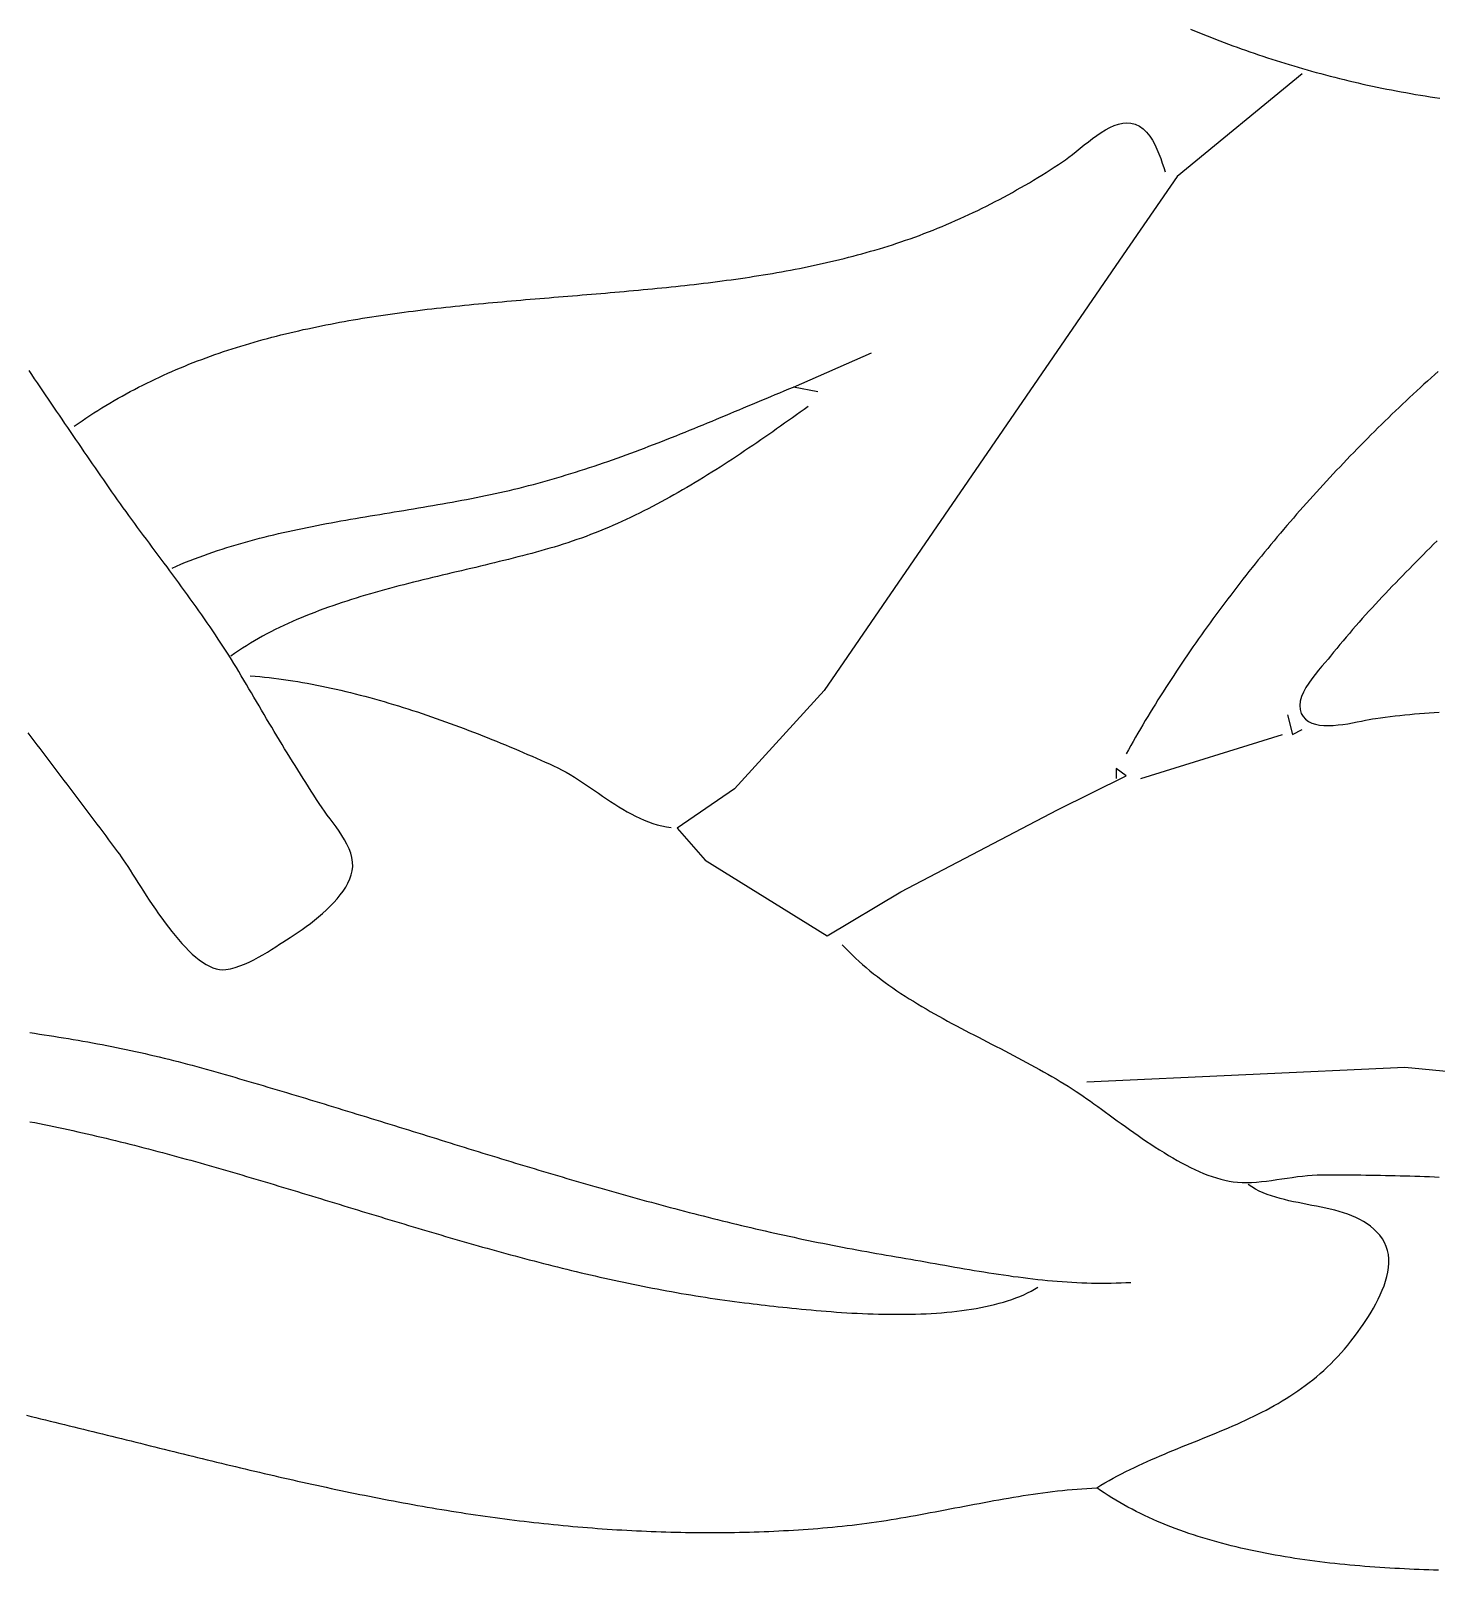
# Model space of a CAD drawing. Header units: millimetres. Extents: x 60 to 2307, y 40 to 1509.
# Drawn here: x 1471.1 to 1758.4, y 45.2 to 359.8 of the extents above; entities that cross this region are included whole.
import ezdxf

# ---------------------------------------------------------------- set-up
doc = ezdxf.new("R2010")
doc.units = ezdxf.units.MM
doc.layers.add('0_0_0', color=3, linetype='Continuous')

msp = doc.modelspace()

# ---------------------------------------------------------------- linework, layer by layer
at = {"layer": '0_0_0'}
for points in [[(1708.147, 360.1493), (1709.0044, 359.7956), (1709.8638, 359.4453), (1710.7253, 359.0985), (1711.5888, 358.7551), (1712.4543, 358.4152), (1713.3219, 358.0787), (1714.1915, 357.7458), (1715.0631, 357.4163), (1715.9368, 357.0902), (1716.8124, 356.7677), (1717.69, 356.4488), (1718.5697, 356.1333), (1719.4513, 355.8214), (1720.3349, 355.513), (1721.2205, 355.2082), (1722.1081, 354.9069), (1722.9976, 354.6093), (1723.8891, 354.3152), (1724.7826, 354.0247), (1725.678, 353.7378), (1726.5754, 353.4546), (1727.4746, 353.1749), (1728.3759, 352.899), (1729.279, 352.6266), (1730.1841, 352.358), (1731.0911, 352.093), (1732, 351.8317), (1732.9377, 351.5668), (1733.8782, 351.3062), (1734.8215, 351.0498), (1735.7674, 350.7978), (1736.7159, 350.55), (1737.667, 350.3065), (1738.6206, 350.0672), (1739.5766, 349.8322), (1740.535, 349.6015), (1741.4957, 349.375), (1742.4587, 349.1528), (1743.424, 348.9348), (1744.3914, 348.7211), (1745.3609, 348.5116), (1746.3325, 348.3064), (1747.3061, 348.1054), (1748.2816, 347.9086), (1749.2591, 347.7161), (1750.2383, 347.5278), (1751.2194, 347.3437), (1752.2022, 347.1639), (1753.1867, 346.9883), (1754.1728, 346.8169), (1755.1604, 346.6497), (1756.1496, 346.4868), (1757.1402, 346.3281), (1758.1323, 346.1735), (1759.1257, 346.0232)], [(1731, 351), (1705.4723, 330), (1694.3936, 314), (1633.3195, 225), (1615, 204.8935), (1603.2314, 196.8657), (1609, 190.3194), (1633.9398, 174.8287), (1649, 183.8009), (1681, 200.588), (1695.0509, 207.5), (1693, 209), (1693, 208), (1693, 207)], [(1480, 279), (1480.8009, 279.5599), (1481.6049, 280.1111), (1482.4119, 280.6536), (1483.2217, 281.1876), (1484.0345, 281.7131), (1484.8502, 282.2301), (1485.6687, 282.7389), (1486.49, 283.2393), (1487.3141, 283.7317), (1488.141, 284.2159), (1488.9706, 284.6921), (1489.8029, 285.1604), (1490.6379, 285.6208), (1491.4756, 286.0734), (1492.3159, 286.5184), (1493.1587, 286.9558), (1494.0042, 287.3856), (1494.8522, 287.8079), (1495.7026, 288.2229), (1496.5556, 288.6306), (1497.411, 289.0311), (1498.2689, 289.4245), (1499.1292, 289.8108), (1499.9918, 290.1901), (1500.8567, 290.5625), (1501.724, 290.9282), (1502.5936, 291.2871), (1503.4654, 291.6393), (1504.3395, 291.985), (1505.2157, 292.3241), (1506.0942, 292.6569), (1506.9748, 292.9833), (1507.8574, 293.3035), (1508.7422, 293.6175), (1509.6291, 293.9254), (1510.518, 294.2273), (1511.4088, 294.5232), (1512.3017, 294.8133), (1513.1965, 295.0977), (1514.0933, 295.3763), (1514.9919, 295.6493), (1515.8924, 295.9168), (1516.7947, 296.1789), (1517.6988, 296.4355), (1518.6048, 296.6869), (1519.5124, 296.933), (1520.4218, 297.1741), (1521.3329, 297.41), (1522.2457, 297.641), (1523.1601, 297.8671), (1524.0761, 298.0884), (1524.9937, 298.3049), (1525.9128, 298.5168), (1526.8335, 298.7241), (1527.7557, 298.927), (1528.6793, 299.1254), (1529.6044, 299.3194), (1530.5309, 299.5092), (1531.4588, 299.6949), (1532.3881, 299.8764), (1533.3186, 300.054), (1534.2505, 300.2276), (1535.1837, 300.3973), (1536.1181, 300.5633), (1537.0537, 300.7255), (1537.9905, 300.8842), (1538.9285, 301.0393), (1539.8676, 301.191), (1540.8078, 301.3392), (1541.7491, 301.4842), (1542.6915, 301.626), (1543.6348, 301.7646), (1544.5792, 301.9002), (1545.5245, 302.0328), (1546.4708, 302.1625), (1547.418, 302.2894), (1548.366, 302.4136), (1549.3149, 302.5351), (1550.2647, 302.654), (1551.2152, 302.7704), (1552.1665, 302.8844), (1553.1185, 302.9961), (1554.0713, 303.1055), (1555.0247, 303.2128), (1555.9788, 303.3179), (1556.9335, 303.421), (1557.8889, 303.5222), (1558.8447, 303.6216), (1559.8012, 303.7191), (1560.7581, 303.815), (1561.7156, 303.9092), (1562.6735, 304.0019), (1563.6318, 304.0932), (1564.5905, 304.183), (1565.5497, 304.2716), (1566.5091, 304.3589), (1567.4689, 304.4452), (1568.429, 304.5303), (1569.3893, 304.6145), (1570.3499, 304.6978), (1571.3106, 304.7802), (1572.2716, 304.862), (1573.2327, 304.943), (1574.1939, 305.0235), (1575.1552, 305.1035), (1576.1166, 305.1831), (1577.078, 305.2623), (1578.0395, 305.3413), (1579.0009, 305.4201), (1579.9623, 305.4988), (1580.9235, 305.5774), (1581.8847, 305.6562), (1582.8458, 305.735), (1583.8067, 305.8141), (1584.7674, 305.8935), (1585.7279, 305.9733), (1586.6882, 306.0536), (1587.6482, 306.1344), (1588.6079, 306.2158), (1589.5672, 306.2979), (1590.5262, 306.3807), (1591.4849, 306.4645), (1592.4431, 306.5492), (1593.4008, 306.6349), (1594.3581, 306.7217), (1595.315, 306.8097), (1596.2712, 306.8989), (1597.227, 306.9895), (1598.1821, 307.0815), (1599.1367, 307.175), (1600.0906, 307.2701), (1601.0438, 307.3669), (1601.9964, 307.4653), (1602.9482, 307.5656), (1603.8993, 307.6678), (1604.8496, 307.772), (1605.7991, 307.8783), (1606.7478, 307.9867), (1607.6956, 308.0973), (1608.6425, 308.2102), (1609.5885, 308.3254), (1610.5335, 308.4432), (1611.4776, 308.5635), (1612.4207, 308.6864), (1613.3628, 308.812), (1614.3037, 308.9403), (1615.2437, 309.0716), (1616.1824, 309.2057), (1617.1201, 309.3429), (1618.0566, 309.4832), (1618.9919, 309.6267), (1619.9259, 309.7734), (1620.8587, 309.9235), (1621.7902, 310.077), (1622.7204, 310.2339), (1623.6493, 310.3945), (1624.5768, 310.5587), (1625.5029, 310.7267), (1626.4276, 310.8984), (1627.3508, 311.0741), (1628.2726, 311.2538), (1629.1928, 311.4375), (1630.1115, 311.6253), (1631.0287, 311.8174), (1631.9442, 312.0137), (1632.8582, 312.2145), (1633.7705, 312.4197), (1634.6811, 312.6294), (1635.59, 312.8437), (1636.4971, 313.0628), (1637.4026, 313.2866), (1638.3062, 313.5153), (1639.208, 313.7489), (1640.108, 313.9875), (1641.006, 314.2312), (1641.9022, 314.4802), (1642.7965, 314.7343), (1643.6888, 314.9938), (1644.5791, 315.2587), (1645.4674, 315.5291), (1646.3537, 315.8051), (1647.2379, 316.0868), (1648.12, 316.3742), (1649, 316.6674), (1649.9445, 316.9897), (1650.8865, 317.3194), (1651.8259, 317.6563), (1652.7626, 318.0005), (1653.6966, 318.3518), (1654.628, 318.7101), (1655.5566, 319.0755), (1656.4825, 319.4478), (1657.4056, 319.827), (1658.3258, 320.2131), (1659.2433, 320.606), (1660.1578, 321.0055), (1661.0694, 321.4118), (1661.9781, 321.8246), (1662.8838, 322.244), (1663.7866, 322.6698), (1664.6863, 323.1021), (1665.583, 323.5407), (1666.4765, 323.9856), (1667.367, 324.4368), (1668.2543, 324.8941), (1669.1384, 325.3576), (1670.0194, 325.8272), (1670.8971, 326.3027), (1671.7716, 326.7842), (1672.6427, 327.2715), (1673.5106, 327.7647), (1674.3751, 328.2637), (1675.2362, 328.7683), (1676.0939, 329.2786), (1676.9482, 329.7945), (1677.799, 330.3159), (1678.6463, 330.8428), (1679.4901, 331.3751), (1680.3303, 331.9127), (1681.1669, 332.4556), (1682, 333.0038), (1682.6405, 333.4515), (1683.328, 333.9701), (1684.0576, 334.5459), (1684.8244, 335.1652), (1685.6236, 335.8144), (1686.4502, 336.4798), (1687.2994, 337.1476), (1688.1663, 337.8043), (1689.046, 338.4361), (1689.9335, 339.0294), (1690.824, 339.5704), (1691.7127, 340.0456), (1692.5946, 340.4412), (1693.4648, 340.7435), (1694.3185, 340.939), (1695.1507, 341.0138), (1695.9567, 340.9544), (1696.9, 340.7035), (1697.753, 340.2929), (1698.5221, 339.7427), (1699.2136, 339.073), (1699.834, 338.304), (1700.3896, 337.456), (1700.8867, 336.549), (1701.3318, 335.6033), (1701.7313, 334.6391), (1702.0914, 333.6764), (1702.4187, 332.7356), (1702.7194, 331.8367), (1703, 331)], [(1632, 286), (1627, 287), (1643, 294)], [(1470.527, 216.3229), (1471.1399, 215.5132), (1471.7527, 214.7034), (1472.3655, 213.8936), (1472.9783, 213.0838), (1473.5909, 212.2739), (1474.2036, 211.464), (1474.8161, 210.654), (1475.4286, 209.844), (1476.041, 209.0339), (1476.6533, 208.2237), (1477.2655, 207.4135), (1477.8777, 206.6032), (1478.4897, 205.7928), (1479.1016, 204.9823), (1479.7134, 204.1717), (1480.3251, 203.3611), (1480.9367, 202.5503), (1481.5482, 201.7395), (1482.1595, 200.9285), (1482.7706, 200.1175), (1483.3817, 199.3063), (1483.9925, 198.495), (1484.6032, 197.6836), (1485.2138, 196.8721), (1485.8242, 196.0604), (1486.4344, 195.2486), (1487.0444, 194.4367), (1487.6542, 193.6246), (1488.2639, 192.8123), (1488.8734, 192), (1489.2341, 191.5056), (1489.6216, 190.9511), (1490.0348, 190.3408), (1490.4726, 189.6791), (1490.9339, 188.9704), (1491.4177, 188.2193), (1491.9228, 187.4301), (1492.4482, 186.6073), (1492.9927, 185.7554), (1493.5554, 184.8787), (1494.1351, 183.9817), (1494.7308, 183.0688), (1495.3413, 182.1445), (1495.9657, 181.2132), (1496.6027, 180.2794), (1497.2514, 179.3474), (1497.9106, 178.4218), (1498.5793, 177.5069), (1499.2564, 176.6072), (1499.9408, 175.7271), (1500.6315, 174.8711), (1501.3272, 174.0436), (1502.0271, 173.2491), (1502.7299, 172.4919), (1503.4347, 171.7766), (1504.1403, 171.1075), (1504.8456, 170.4891), (1505.5496, 169.9258), (1506.2511, 169.4221), (1506.9492, 168.9824), (1507.6427, 168.6111), (1508.3306, 168.3127), (1509.0117, 168.0916), (1509.685, 167.9523), (1510.3494, 167.8992), (1511.0039, 167.9367), (1511.9531, 168.1026), (1512.9109, 168.3488), (1513.8729, 168.6656), (1514.8347, 169.0433), (1515.792, 169.4722), (1516.7404, 169.9425), (1517.6755, 170.4446), (1518.5931, 170.9686), (1519.4887, 171.5049), (1520.3579, 172.0437), (1521.1964, 172.5754), (1522, 173.0902), (1522.6749, 173.5235), (1523.3943, 173.9886), (1524.1516, 174.4843), (1524.9401, 175.0094), (1525.753, 175.5627), (1526.5837, 176.143), (1527.4254, 176.7492), (1528.2714, 177.38), (1529.1151, 178.0343), (1529.9498, 178.7109), (1530.7687, 179.4087), (1531.5651, 180.1264), (1532.3324, 180.8629), (1533.0639, 181.6169), (1533.7527, 182.3874), (1534.3924, 183.1731), (1534.9761, 183.9728), (1535.4971, 184.7854), (1535.9488, 185.6097), (1536.3245, 186.4444), (1536.6174, 187.2885), (1536.8208, 188.1408), (1536.9282, 189), (1536.9191, 189.9045), (1536.7829, 190.8155), (1536.5345, 191.7293), (1536.1889, 192.6427), (1535.7608, 193.5522), (1535.2654, 194.4545), (1534.7175, 195.346), (1534.1321, 196.2233), (1533.524, 197.0832), (1532.9083, 197.9221), (1532.2998, 198.7366), (1531.7136, 199.5234), (1531.1644, 200.279), (1530.6674, 201), (1530.1022, 201.855), (1529.5405, 202.7115), (1528.9819, 203.5692), (1528.4264, 204.4283), (1527.8738, 205.2886), (1527.3241, 206.1501), (1526.7771, 207.0128), (1526.2327, 207.8766), (1525.6908, 208.7416), (1525.1513, 209.6076), (1524.614, 210.4747), (1524.0788, 211.3428), (1523.5457, 212.2119), (1523.0144, 213.0819), (1522.4849, 213.9528), (1521.957, 214.8247), (1521.4307, 215.6973), (1520.9058, 216.5708), (1520.3821, 217.4451), (1519.8597, 218.3201), (1519.3383, 219.1959), (1518.8178, 220.0723), (1518.2981, 220.9494), (1517.7792, 221.827), (1517.2608, 222.7053), (1516.7428, 223.5841), (1516.2252, 224.4635), (1515.7078, 225.3433), (1515.1905, 226.2235), (1514.6732, 227.1042), (1514.1558, 227.9853), (1513.6575, 228.8266), (1513.1524, 229.6661), (1512.6406, 230.5039), (1512.1223, 231.34), (1511.5978, 232.1744), (1511.0673, 233.0073), (1510.5311, 233.8385), (1509.9894, 234.6683), (1509.4424, 235.4967), (1508.8904, 236.3236), (1508.3337, 237.1492), (1507.7724, 237.9735), (1507.2069, 238.7965), (1506.6373, 239.6183), (1506.0639, 240.439), (1505.487, 241.2585), (1504.9067, 242.077), (1504.3233, 242.8945), (1503.7371, 243.711), (1503.1483, 244.5266), (1502.5571, 245.3413), (1501.9639, 246.1552), (1501.3687, 246.9683), (1500.7719, 247.7807), (1500.1737, 248.5925), (1499.5744, 249.4036), (1498.9741, 250.2142), (1498.3732, 251.0242), (1497.7719, 251.8337), (1497.1703, 252.6429), (1496.5688, 253.4516), (1495.9676, 254.26), (1495.367, 255.0682), (1494.7671, 255.8761), (1494.1682, 256.6838), (1493.5706, 257.4914), (1492.9744, 258.2989), (1492.3801, 259.1063), (1491.7877, 259.9138), (1491.1975, 260.7213), (1490.6097, 261.529), (1490.0247, 262.3368), (1489.4426, 263.1448), (1488.8637, 263.9531), (1488.2883, 264.7616), (1487.7165, 265.5706), (1487.1486, 266.3799), (1486.5848, 267.1897), (1486.0255, 268), (1485.4585, 268.8251), (1484.8918, 269.6506), (1484.3253, 270.4763), (1483.759, 271.3022), (1483.1929, 272.1285), (1482.627, 272.9549), (1482.0613, 273.7817), (1481.4958, 274.6086), (1480.9304, 275.4358), (1480.3652, 276.2632), (1479.8003, 277.0908), (1479.2354, 277.9187), (1478.6708, 278.7468), (1478.1062, 279.575), (1477.5419, 280.4035), (1476.9777, 281.2321), (1476.4136, 282.061), (1475.8496, 282.89), (1475.2858, 283.7192), (1474.7221, 284.5486), (1474.1585, 285.3781), (1473.5951, 286.2078), (1473.0317, 287.0377), (1472.4684, 287.8677), (1471.9053, 288.6978), (1471.3422, 289.5281), (1470.7792, 290.3585)], [(1758.8275, 290.1945), (1758.0924, 289.5381), (1757.3583, 288.8786), (1756.6253, 288.216), (1755.8935, 287.5504), (1755.1628, 286.8817), (1754.4332, 286.2101), (1753.7049, 285.5354), (1752.9778, 284.8577), (1752.2519, 284.1772), (1751.5274, 283.4937), (1750.8042, 282.8073), (1750.0823, 282.118), (1749.3618, 281.4259), (1748.6427, 280.7309), (1747.9251, 280.0331), (1747.209, 279.3326), (1746.4944, 278.6292), (1745.7813, 277.9232), (1745.0698, 277.2144), (1744.3599, 276.5029), (1743.6516, 275.7888), (1742.945, 275.072), (1742.2401, 274.3525), (1741.5369, 273.6305), (1740.8354, 272.9059), (1740.1358, 272.1787), (1739.438, 271.449), (1738.742, 270.7168), (1738.0479, 269.9821), (1737.3557, 269.2449), (1736.6654, 268.5052), (1735.9771, 267.7632), (1735.2908, 267.0187), (1734.6066, 266.2719), (1733.9244, 265.5227), (1733.2443, 264.7712), (1732.5663, 264.0173), (1731.8905, 263.2612), (1731.2169, 262.5028), (1730.5455, 261.7422), (1729.8763, 260.9793), (1729.2094, 260.2143), (1728.5448, 259.447), (1727.8826, 258.6776), (1727.2227, 257.9061), (1726.5652, 257.1325), (1725.9102, 256.3568), (1725.2576, 255.579), (1724.6075, 254.7992), (1723.96, 254.0174), (1723.315, 253.2336), (1722.6725, 252.4478), (1722.0327, 251.6601), (1721.3956, 250.8704), (1720.7611, 250.0788), (1720.1293, 249.2854), (1719.5003, 248.4901), (1718.874, 247.6929), (1718.2505, 246.894), (1717.6299, 246.0932), (1717.0121, 245.2907), (1716.3972, 244.4864), (1715.7853, 243.6804), (1715.1763, 242.8728), (1714.5702, 242.0634), (1713.9672, 241.2524), (1713.3673, 240.4397), (1712.7704, 239.6255), (1712.1766, 238.8096), (1711.586, 237.9922), (1710.9985, 237.1733), (1710.4142, 236.3528), (1709.8332, 235.5308), (1709.2554, 234.7074), (1708.6809, 233.8825), (1708.1097, 233.0562), (1707.5419, 232.2284), (1706.9775, 231.3993), (1706.4164, 230.5688), (1705.8589, 229.737), (1705.3048, 228.9039), (1704.7542, 228.0695), (1704.2071, 227.2338), (1703.6636, 226.3969), (1703.1237, 225.5587), (1702.5875, 224.7193), (1702.0549, 223.8788), (1701.526, 223.0371), (1701.0008, 222.1943), (1700.4793, 221.3503), (1699.9617, 220.5053), (1699.4478, 219.6592), (1698.9379, 218.812), (1698.4317, 217.9638), (1697.9295, 217.1147), (1697.4312, 216.2645), (1696.9369, 215.4134), (1696.4466, 214.5614), (1695.9603, 213.7085), (1695.4781, 212.8546), (1695, 212)], [(1500, 250), (1500.9134, 250.399), (1501.8304, 250.7881), (1502.7509, 251.1673), (1503.6747, 251.5371), (1504.6019, 251.8975), (1505.5323, 252.2488), (1506.4659, 252.5912), (1507.4025, 252.925), (1508.3421, 253.2502), (1509.2846, 253.5672), (1510.2299, 253.8762), (1511.1779, 254.1773), (1512.1286, 254.4709), (1513.0818, 254.757), (1514.0375, 255.036), (1514.9956, 255.308), (1515.956, 255.5733), (1516.9186, 255.832), (1517.8834, 256.0844), (1518.8502, 256.3308), (1519.8189, 256.5712), (1520.7896, 256.806), (1521.7621, 257.0354), (1522.7363, 257.2595), (1523.7121, 257.4785), (1524.6895, 257.6928), (1525.6684, 257.9025), (1526.6486, 258.1079), (1527.6302, 258.309), (1528.613, 258.5063), (1529.5969, 258.6998), (1530.5818, 258.8898), (1531.5677, 259.0765), (1532.5546, 259.2601), (1533.5422, 259.4409), (1534.5305, 259.619), (1535.5195, 259.7947), (1536.509, 259.9682), (1537.4989, 260.1397), (1538.4893, 260.3094), (1539.48, 260.4775), (1540.4708, 260.6443), (1541.4618, 260.8099), (1542.4529, 260.9746), (1543.4439, 261.1387), (1544.4348, 261.3022), (1545.4255, 261.4654), (1546.4159, 261.6286), (1547.4059, 261.792), (1548.3955, 261.9557), (1549.3846, 262.12), (1550.373, 262.2851), (1551.3607, 262.4513), (1552.3476, 262.6187), (1553.3337, 262.7875), (1554.3188, 262.958), (1555.3028, 263.1304), (1556.2858, 263.3048), (1557.2675, 263.4816), (1558.2479, 263.6609), (1559.227, 263.843), (1560.2046, 264.028), (1561.1807, 264.2162), (1562.1551, 264.4078), (1563.1278, 264.603), (1564.0988, 264.8021), (1565.0678, 265.0051), (1566.0349, 265.2125), (1567, 265.4243), (1567.9876, 265.6468), (1568.9724, 265.8751), (1569.9543, 266.1089), (1570.9336, 266.3483), (1571.9101, 266.5931), (1572.8841, 266.8431), (1573.8554, 267.0984), (1574.8243, 267.3588), (1575.7907, 267.6242), (1576.7548, 267.8944), (1577.7166, 268.1695), (1578.6761, 268.4493), (1579.6334, 268.7337), (1580.5886, 269.0226), (1581.5418, 269.3159), (1582.4929, 269.6135), (1583.4421, 269.9153), (1584.3894, 270.2212), (1585.3349, 270.5311), (1586.2786, 270.8449), (1587.2207, 271.1625), (1588.1611, 271.4838), (1589.0999, 271.8087), (1590.0372, 272.1372), (1590.9731, 272.469), (1591.9076, 272.8041), (1592.8408, 273.1424), (1593.7727, 273.4839), (1594.7034, 273.8283), (1595.633, 274.1757), (1596.5614, 274.5258), (1597.4889, 274.8787), (1598.4154, 275.2341), (1599.341, 275.5921), (1600.2658, 275.9525), (1601.1899, 276.3151), (1602.1132, 276.68), (1603.0358, 277.047), (1603.9579, 277.416), (1604.8795, 277.7869), (1605.8006, 278.1596), (1606.7213, 278.534), (1607.6416, 278.91), (1608.5617, 279.2875), (1609.4816, 279.6664), (1610.4013, 280.0466), (1611.3209, 280.4281), (1612.2405, 280.8106), (1613.1601, 281.1941), (1614.0798, 281.5786), (1614.9996, 281.9638), (1615.9197, 282.3498), (1616.8401, 282.7363), (1617.7608, 283.1234), (1618.6819, 283.5109), (1619.6034, 283.8987), (1620.5255, 284.2867), (1621.4482, 284.6748), (1622.3715, 285.0629), (1623.2955, 285.4509), (1624.2203, 285.8387), (1625.146, 286.2262), (1626.0725, 286.6133), (1627, 287)], [(1630, 283), (1629.206, 282.4301), (1628.4099, 281.8598), (1627.6117, 281.2893), (1626.8113, 280.7186), (1626.0088, 280.1481), (1625.2041, 279.5779), (1624.3972, 279.0082), (1623.5881, 278.4391), (1622.7768, 277.8709), (1621.9632, 277.3037), (1621.1473, 276.7376), (1620.3292, 276.173), (1619.5088, 275.61), (1618.686, 275.0487), (1617.8609, 274.4893), (1617.0335, 273.9321), (1616.2037, 273.3772), (1615.3716, 272.8247), (1614.537, 272.275), (1613.7, 271.728), (1612.8606, 271.1841), (1612.0188, 270.6435), (1611.1745, 270.1062), (1610.3277, 269.5725), (1609.4784, 269.0426), (1608.6266, 268.5166), (1607.7723, 267.9947), (1606.9154, 267.4772), (1606.056, 266.9641), (1605.194, 266.4558), (1604.3294, 265.9523), (1603.4622, 265.4538), (1602.5923, 264.9606), (1601.7199, 264.4727), (1600.8447, 263.9905), (1599.9669, 263.514), (1599.0864, 263.0435), (1598.2031, 262.5792), (1597.3172, 262.1211), (1596.4285, 261.6696), (1595.537, 261.2247), (1594.6428, 260.7868), (1593.7458, 260.3558), (1592.8459, 259.9322), (1591.9433, 259.5159), (1591.0378, 259.1072), (1590.1294, 258.7063), (1589.2182, 258.3134), (1588.304, 257.9286), (1587.387, 257.5522), (1586.467, 257.1843), (1585.5441, 256.8251), (1584.6182, 256.4747), (1583.6894, 256.1334), (1582.7575, 255.8014), (1581.8227, 255.4788), (1580.8848, 255.1658), (1579.9439, 254.8626), (1579, 254.5694), (1578.0988, 254.2978), (1577.1919, 254.0305), (1576.2794, 253.7672), (1575.3615, 253.5078), (1574.4385, 253.2518), (1573.5106, 252.9992), (1572.5779, 252.7497), (1571.6408, 252.5031), (1570.6993, 252.2591), (1569.7537, 252.0174), (1568.8043, 251.778), (1567.8512, 251.5404), (1566.8947, 251.3046), (1565.9349, 251.0702), (1564.9722, 250.837), (1564.0066, 250.6048), (1563.0384, 250.3734), (1562.0678, 250.1425), (1561.095, 249.9119), (1560.1203, 249.6814), (1559.1439, 249.4507), (1558.1659, 249.2196), (1557.1865, 248.9879), (1556.2061, 248.7553), (1555.2248, 248.5216), (1554.2428, 248.2865), (1553.2603, 248.0499), (1552.2775, 247.8115), (1551.2947, 247.571), (1550.3121, 247.3283), (1549.3298, 247.0831), (1548.3481, 246.8351), (1547.3672, 246.5842), (1546.3874, 246.3301), (1545.4087, 246.0725), (1544.4315, 245.8113), (1543.4559, 245.5462), (1542.4822, 245.2769), (1541.5106, 245.0033), (1540.5413, 244.7251), (1539.5744, 244.442), (1538.6103, 244.1539), (1537.6491, 243.8605), (1536.691, 243.5616), (1535.7363, 243.2569), (1534.7851, 242.9462), (1533.8377, 242.6292), (1532.8943, 242.3058), (1531.9551, 241.9757), (1531.0203, 241.6387), (1530.0901, 241.2946), (1529.1648, 240.943), (1528.2445, 240.5838), (1527.3294, 240.2167), (1526.4199, 239.8416), (1525.516, 239.4581), (1524.618, 239.0661), (1523.7261, 238.6652), (1522.8405, 238.2554), (1521.9615, 237.8363), (1521.0892, 237.4077), (1520.2239, 236.9693), (1519.3657, 236.521), (1518.5149, 236.0626), (1517.6718, 235.5937), (1516.8364, 235.1141), (1516.009, 234.6237), (1515.1899, 234.1221), (1514.3792, 233.6092), (1513.5772, 233.0847), (1512.784, 232.5483), (1512, 232)], [(1758.5754, 255.5751), (1757.8642, 254.8632), (1757.1537, 254.1512), (1756.4443, 253.4392), (1755.7359, 252.7269), (1755.0287, 252.0142), (1754.3228, 251.3008), (1753.6184, 250.5867), (1752.9154, 249.8716), (1752.2141, 249.1555), (1751.5146, 248.4381), (1750.817, 247.7192), (1750.1214, 246.9988), (1749.4279, 246.2766), (1748.7366, 245.5524), (1748.0476, 244.8262), (1747.3611, 244.0977), (1746.6772, 243.3668), (1745.996, 242.6333), (1745.3177, 241.8971), (1744.6422, 241.1579), (1743.9698, 240.4156), (1743.3005, 239.6701), (1742.6345, 238.9212), (1741.9719, 238.1687), (1741.3128, 237.4125), (1740.6573, 236.6523), (1740.0056, 235.8881), (1739.3577, 235.1196), (1738.7138, 234.3467), (1738.074, 233.5692), (1737.4384, 232.7871), (1736.8071, 232), (1736.2876, 231.3703), (1735.6899, 230.6734), (1735.0371, 229.918), (1734.3525, 229.1128), (1733.6593, 228.2667), (1732.9808, 227.3884), (1732.34, 226.4866), (1731.7604, 225.5701), (1731.265, 224.6476), (1730.8772, 223.7279), (1730.6201, 222.8198), (1730.5169, 221.932), (1730.591, 221.0733), (1730.8325, 220.2868), (1731.2036, 219.6271), (1731.6919, 219.0854), (1732.2851, 218.6526), (1732.9709, 218.3198), (1733.737, 218.0782), (1734.571, 217.9188), (1735.4607, 217.8327), (1736.3938, 217.811), (1737.358, 217.8447), (1738.3409, 217.925), (1739.3302, 218.0429), (1740.3137, 218.1895), (1741.279, 218.356), (1742.2138, 218.5333), (1743.1058, 218.7125), (1743.9428, 218.8848), (1744.7123, 219.0412), (1745.4021, 219.1728), (1746, 219.2708), (1747.0005, 219.4096), (1748.0006, 219.5408), (1749.0002, 219.6646), (1749.9994, 219.7812), (1750.9982, 219.8909), (1751.9966, 219.9939), (1752.9947, 220.0903), (1753.9925, 220.1804), (1754.9901, 220.2643), (1755.9875, 220.3424), (1756.9847, 220.4148), (1757.9818, 220.4817), (1758.9788, 220.5434)], [(1516, 228), (1516.9624, 227.9188), (1517.9268, 227.8285), (1518.893, 227.7291), (1519.8609, 227.6208), (1520.8304, 227.5037), (1521.8015, 227.3779), (1522.7739, 227.2437), (1523.7476, 227.1011), (1524.7225, 226.9503), (1525.6986, 226.7913), (1526.6755, 226.6245), (1527.6534, 226.4497), (1528.6321, 226.2673), (1529.6114, 226.0774), (1530.5913, 225.88), (1531.5716, 225.6754), (1532.5523, 225.4636), (1533.5333, 225.2448), (1534.5144, 225.0191), (1535.4955, 224.7867), (1536.4766, 224.5477), (1537.4575, 224.3022), (1538.4382, 224.0504), (1539.4184, 223.7924), (1540.3982, 223.5283), (1541.3775, 223.2584), (1542.356, 222.9826), (1543.3337, 222.7012), (1544.3106, 222.4143), (1545.2864, 222.122), (1546.2612, 221.8245), (1547.2347, 221.5219), (1548.2069, 221.2143), (1549.1777, 220.9019), (1550.147, 220.5848), (1551.1146, 220.2631), (1552.0806, 219.937), (1553.0446, 219.6066), (1554.0068, 219.2721), (1554.9669, 218.9336), (1555.9249, 218.5911), (1556.8806, 218.245), (1557.8339, 217.8952), (1558.7848, 217.542), (1559.7331, 217.1854), (1560.6788, 216.8257), (1561.6216, 216.4628), (1562.5616, 216.0971), (1563.4986, 215.7286), (1564.4326, 215.3574), (1565.3633, 214.9837), (1566.2907, 214.6076), (1567.2148, 214.2293), (1568.1353, 213.8488), (1569.0522, 213.4664), (1569.9654, 213.0822), (1570.8748, 212.6963), (1571.7803, 212.3088), (1572.6817, 211.9198), (1573.579, 211.5296), (1574.4721, 211.1383), (1575.3608, 210.7459), (1576.2451, 210.3526), (1577.1249, 209.9586), (1578, 209.564), (1578.8604, 209.1569), (1579.7131, 208.7203), (1580.559, 208.2571), (1581.3989, 207.7705), (1582.2337, 207.2634), (1583.0641, 206.7389), (1583.8912, 206.2002), (1584.7158, 205.6502), (1585.5386, 205.0921), (1586.3607, 204.5288), (1587.1828, 203.9634), (1588.0058, 203.3991), (1588.8305, 202.8387), (1589.6579, 202.2855), (1590.4888, 201.7425), (1591.324, 201.2127), (1592.1645, 200.6992), (1593.011, 200.205), (1593.8644, 199.7332), (1594.7257, 199.2869), (1595.5956, 198.8691), (1596.4751, 198.4828), (1597.3649, 198.1313), (1598.266, 197.8174), (1599.1791, 197.5442), (1600.1053, 197.3149), (1601.0453, 197.1325), (1602, 197)], [(1728, 220), (1729, 216), (1731, 217)], [(1698, 207), (1727, 216)], [(1637, 173), (1637.6581, 172.2962), (1638.3305, 171.6051), (1639.0167, 170.9261), (1639.7164, 170.259), (1640.4291, 169.6034), (1641.1543, 168.959), (1641.8917, 168.3255), (1642.6408, 167.7024), (1643.4012, 167.0896), (1644.1724, 166.4865), (1644.9541, 165.893), (1645.7458, 165.3087), (1646.547, 164.7331), (1647.3574, 164.1661), (1648.1765, 163.6072), (1649.0039, 163.0562), (1649.8392, 162.5126), (1650.6819, 161.9762), (1651.5316, 161.4465), (1652.3879, 160.9234), (1653.2503, 160.4063), (1654.1185, 159.8951), (1654.9919, 159.3893), (1655.8703, 158.8887), (1656.753, 158.3928), (1657.6398, 157.9014), (1658.5302, 157.4141), (1659.4237, 156.9306), (1660.32, 156.4505), (1661.2185, 155.9735), (1662.119, 155.4992), (1663.0208, 155.0274), (1663.9237, 154.5577), (1664.8272, 154.0898), (1665.7309, 153.6232), (1666.6342, 153.1577), (1667.5369, 152.693), (1668.4385, 152.2287), (1669.3385, 151.7644), (1670.2365, 151.2999), (1671.1322, 150.8348), (1672.025, 150.3687), (1672.9145, 149.9014), (1673.8004, 149.4324), (1674.6821, 148.9615), (1675.5593, 148.4883), (1676.4315, 148.0124), (1677.2983, 147.5336), (1678.1593, 147.0515), (1679.0141, 146.5657), (1679.8621, 146.076), (1680.7031, 145.582), (1681.5365, 145.0833), (1682.3619, 144.5796), (1683.179, 144.0706), (1683.9872, 143.556), (1684.7862, 143.0353), (1685.5755, 142.5084), (1686.2703, 142.0337), (1686.9821, 141.5386), (1687.7103, 141.0248), (1688.454, 140.4939), (1689.2126, 139.9476), (1689.9852, 139.3877), (1690.7712, 138.8158), (1691.5698, 138.2337), (1692.3802, 137.643), (1693.2018, 137.0455), (1694.0339, 136.4429), (1694.8756, 135.8368), (1695.7262, 135.229), (1696.585, 134.6211), (1697.4514, 134.015), (1698.3244, 133.4122), (1699.2034, 132.8144), (1700.0877, 132.2235), (1700.9765, 131.641), (1701.8691, 131.0687), (1702.7648, 130.5083), (1703.6628, 129.9614), (1704.5624, 129.4299), (1705.4628, 128.9153), (1706.3633, 128.4195), (1707.2632, 127.944), (1708.1617, 127.4907), (1709.0581, 127.0611), (1709.9518, 126.657), (1710.8418, 126.2802), (1711.7275, 125.9322), (1712.6082, 125.6149), (1713.4832, 125.3299), (1714.3516, 125.0789), (1715.2128, 124.8636), (1716.066, 124.6857), (1716.9105, 124.547), (1717.7972, 124.4506), (1718.7186, 124.4031), (1719.6708, 124.3992), (1720.65, 124.4337), (1721.6522, 124.5013), (1722.6735, 124.5968), (1723.71, 124.7148), (1724.7578, 124.8502), (1725.813, 124.9976), (1726.8717, 125.1519), (1727.9301, 125.3077), (1728.9841, 125.4598), (1730.03, 125.6029), (1731.0638, 125.7318), (1732.0816, 125.8412), (1733.0795, 125.9259), (1734.0536, 125.9806), (1735, 126), (1736.0035, 125.9992), (1737.0068, 125.997), (1738.0099, 125.9932), (1739.0128, 125.9879), (1740.0155, 125.981), (1741.0179, 125.9726), (1742.0202, 125.9626), (1743.0222, 125.9509), (1744.0241, 125.9376), (1745.0258, 125.9227), (1746.0273, 125.906), (1747.0286, 125.8877), (1748.0297, 125.8676), (1749.0307, 125.8458), (1750.0315, 125.8223), (1751.0322, 125.7969), (1752.0327, 125.7698), (1753.033, 125.7408), (1754.0332, 125.71), (1755.0333, 125.6774), (1756.0333, 125.6428), (1757.0331, 125.6064), (1758.0328, 125.568), (1759.0324, 125.5277)], [(1470.9105, 155.039), (1471.9034, 154.8982), (1472.8955, 154.7543), (1473.887, 154.6072), (1474.8776, 154.4569), (1475.8675, 154.3033), (1476.8566, 154.1465), (1477.8449, 153.9865), (1478.8323, 153.8231), (1479.8188, 153.6564), (1480.8045, 153.4865), (1481.7892, 153.3131), (1482.773, 153.1364), (1483.7559, 152.9564), (1484.7378, 152.7729), (1485.7186, 152.586), (1486.6985, 152.3957), (1487.6773, 152.2019), (1488.655, 152.0046), (1489.6317, 151.8039), (1490.6072, 151.5996), (1491.5816, 151.3918), (1492.5548, 151.1805), (1493.5269, 150.9656), (1494.4978, 150.7471), (1495.4674, 150.525), (1496.4358, 150.2992), (1497.403, 150.0699), (1498.3688, 149.8368), (1499.3334, 149.6001), (1500.2966, 149.3597), (1501.2584, 149.1156), (1502.2189, 148.8677), (1503.178, 148.6161), (1504.1357, 148.3607), (1505.0919, 148.1015), (1506.0467, 147.8385), (1507, 147.5717), (1507.9714, 147.2969), (1508.9421, 147.0212), (1509.9122, 146.7445), (1510.8816, 146.4669), (1511.8504, 146.1882), (1512.8185, 145.9087), (1513.786, 145.6283), (1514.7529, 145.347), (1515.7191, 145.0649), (1516.6848, 144.782), (1517.65, 144.4982), (1518.6145, 144.2137), (1519.5785, 143.9285), (1520.542, 143.6425), (1521.505, 143.3559), (1522.4674, 143.0686), (1523.4294, 142.7806), (1524.3908, 142.492), (1525.3518, 142.2028), (1526.3124, 141.9131), (1527.2725, 141.6228), (1528.2321, 141.332), (1529.1913, 141.0406), (1530.1502, 140.7489), (1531.1086, 140.4566), (1532.0666, 140.164), (1533.0243, 139.8709), (1533.9816, 139.5775), (1534.9386, 139.2837), (1535.8953, 138.9896), (1536.8516, 138.6952), (1537.8076, 138.4005), (1538.7633, 138.1056), (1539.7188, 137.8105), (1540.6739, 137.5151), (1541.6288, 137.2196), (1542.5835, 136.9239), (1543.538, 136.6281), (1544.4922, 136.3322), (1545.4462, 136.0363), (1546.4, 135.7402), (1547.3537, 135.4442), (1548.3072, 135.1481), (1549.2605, 134.8521), (1550.2137, 134.5561), (1551.1668, 134.2601), (1552.1197, 133.9643), (1553.0725, 133.6686), (1554.0253, 133.373), (1554.978, 133.0776), (1555.9306, 132.7824), (1556.8831, 132.4874), (1557.8356, 132.1927), (1558.7881, 131.8982), (1559.7406, 131.604), (1560.6931, 131.3102), (1561.6456, 131.0166), (1562.5981, 130.7235), (1563.5506, 130.4307), (1564.5032, 130.1384), (1565.4559, 129.8465), (1566.4086, 129.555), (1567.3614, 129.264), (1568.3144, 128.9736), (1569.2674, 128.6837), (1570.2206, 128.3944), (1571.1739, 128.1056), (1572.1273, 127.8175), (1573.0809, 127.53), (1574.0347, 127.2431), (1574.9887, 126.957), (1575.9429, 126.6715), (1576.8973, 126.3868), (1577.8519, 126.1029), (1578.8068, 125.8197), (1579.7619, 125.5374), (1580.7173, 125.2558), (1581.6729, 124.9752), (1582.6289, 124.6954), (1583.5852, 124.4165), (1584.5417, 124.1386), (1585.4986, 123.8616), (1586.4559, 123.5856), (1587.4135, 123.3107), (1588.3715, 123.0367), (1589.3298, 122.7638), (1590.2886, 122.492), (1591.2477, 122.2213), (1592.2073, 121.9517), (1593.1673, 121.6833), (1594.1277, 121.416), (1595.0886, 121.15), (1596.05, 120.8852), (1597.0118, 120.6216), (1597.9742, 120.3593), (1598.937, 120.0983), (1599.9004, 119.8387), (1600.8643, 119.5804), (1601.8288, 119.3235), (1602.7938, 119.0679), (1603.7593, 118.8139), (1604.7255, 118.5612), (1605.6923, 118.31), (1606.6596, 118.0604), (1607.6276, 117.8122), (1608.5963, 117.5656), (1609.5655, 117.3206), (1610.5355, 117.0772), (1611.5061, 116.8354), (1612.4774, 116.5952), (1613.4493, 116.3567), (1614.422, 116.12), (1615.3955, 115.8849), (1616.3696, 115.6516), (1617.3445, 115.42), (1618.3202, 115.1903), (1619.2967, 114.9623), (1620.2739, 114.7363), (1621.2519, 114.512), (1622.2308, 114.2897), (1623.2104, 114.0693), (1624.191, 113.8509), (1625.1723, 113.6344), (1626.1545, 113.4199), (1627.1376, 113.2074), (1628.1216, 112.997), (1629.1065, 112.7886), (1630.0923, 112.5823), (1631.0791, 112.3781), (1632.0667, 112.1761), (1633.0554, 111.9763), (1634.0449, 111.7786), (1635.0355, 111.5831), (1636.0271, 111.3899), (1637.0196, 111.199), (1638.0132, 111.0103), (1639.0078, 110.824), (1640.0035, 110.6399), (1641.0002, 110.4583), (1641.9979, 110.279), (1642.9968, 110.1022), (1643.9967, 109.9278), (1644.9978, 109.7558), (1646, 109.5864), (1646.9998, 109.4174), (1647.9994, 109.2464), (1648.9988, 109.0735), (1649.998, 108.8991), (1650.997, 108.7234), (1651.9959, 108.5466), (1652.9946, 108.3692), (1653.9931, 108.1913), (1654.9915, 108.0132), (1655.9898, 107.8352), (1656.988, 107.6576), (1657.9861, 107.4807), (1658.9841, 107.3047), (1659.9821, 107.1299), (1660.9801, 106.9567), (1661.978, 106.7852), (1662.9759, 106.6157), (1663.9738, 106.4486), (1664.9718, 106.2842), (1665.9697, 106.1226), (1666.9678, 105.9641), (1667.9659, 105.8092), (1668.964, 105.6579), (1669.9623, 105.5107), (1670.9607, 105.3677), (1671.9592, 105.2293), (1672.9578, 105.0957), (1673.9566, 104.9673), (1674.9556, 104.8442), (1675.9548, 104.7269), (1676.9541, 104.6154), (1677.9537, 104.5103), (1678.9535, 104.4116), (1679.9536, 104.3197), (1680.9539, 104.2349), (1681.9545, 104.1574), (1682.9553, 104.0875), (1683.9565, 104.0256), (1684.958, 103.9718), (1685.9599, 103.9265), (1686.962, 103.89), (1687.9646, 103.8624), (1688.9675, 103.8441), (1689.9708, 103.8354), (1690.9746, 103.8366), (1691.9787, 103.8479), (1692.9834, 103.8696), (1693.9884, 103.902), (1694.9939, 103.9454), (1696, 104)], [(1687, 145), (1752, 147.9606), (1907, 133.0394), (1983, 139)], [(1470.9395, 136.8386), (1471.9216, 136.6468), (1472.9026, 136.4521), (1473.8824, 136.2545), (1474.8613, 136.0541), (1475.839, 135.8509), (1476.8157, 135.6449), (1477.7914, 135.4363), (1478.7661, 135.2249), (1479.7398, 135.011), (1480.7126, 134.7945), (1481.6843, 134.5755), (1482.6552, 134.354), (1483.6251, 134.1301), (1484.5941, 133.9038), (1485.5623, 133.6751), (1486.5295, 133.4441), (1487.4959, 133.2109), (1488.4615, 132.9755), (1489.4262, 132.7379), (1490.3902, 132.4982), (1491.3533, 132.2564), (1492.3157, 132.0126), (1493.2773, 131.7668), (1494.2382, 131.5191), (1495.1984, 131.2695), (1496.1578, 131.018), (1497.1166, 130.7647), (1498.0746, 130.5097), (1499.0321, 130.2529), (1499.9888, 129.9945), (1500.945, 129.7344), (1501.9005, 129.4728), (1502.8555, 129.2096), (1503.8099, 128.945), (1504.7637, 128.6788), (1505.717, 128.4113), (1506.6697, 128.1425), (1507.622, 127.8723), (1508.5737, 127.6008), (1509.525, 127.3282), (1510.4758, 127.0543), (1511.4261, 126.7794), (1512.3761, 126.5033), (1513.3256, 126.2262), (1514.2747, 125.9481), (1515.2235, 125.669), (1516.1719, 125.389), (1517.1199, 125.1082), (1518.0676, 124.8266), (1519.015, 124.5441), (1519.9621, 124.261), (1520.9089, 123.9771), (1521.8555, 123.6927), (1522.8018, 123.4076), (1523.7479, 123.122), (1524.6937, 122.8359), (1525.6394, 122.5493), (1526.5849, 122.2623), (1527.5302, 121.9749), (1528.4754, 121.6872), (1529.4204, 121.3992), (1530.3653, 121.111), (1531.3101, 120.8226), (1532.2549, 120.5341), (1533.1995, 120.2454), (1534.1442, 119.9567), (1535.0888, 119.668), (1536.0333, 119.3793), (1536.9779, 119.0907), (1537.9225, 118.8022), (1538.8671, 118.5139), (1539.8118, 118.2258), (1540.7565, 117.9379), (1541.7013, 117.6504), (1542.6462, 117.3632), (1543.5912, 117.0764), (1544.5364, 116.79), (1545.4817, 116.5041), (1546.4271, 116.2187), (1547.3728, 115.9339), (1548.3186, 115.6498), (1549.2647, 115.3663), (1550.211, 115.0834), (1551.1575, 114.8014), (1552.1043, 114.5201), (1553.0513, 114.2397), (1553.9987, 113.9602), (1554.9464, 113.6816), (1555.8944, 113.4039), (1556.8427, 113.1273), (1557.7914, 112.8518), (1558.7405, 112.5773), (1559.69, 112.304), (1560.6399, 112.0319), (1561.5902, 111.7611), (1562.5409, 111.4915), (1563.4922, 111.2233), (1564.4438, 110.9565), (1565.396, 110.6911), (1566.3487, 110.4271), (1567.3019, 110.1647), (1568.2557, 109.9038), (1569.21, 109.6445), (1570.1649, 109.3869), (1571.1204, 109.1309), (1572.0765, 108.8767), (1573.0332, 108.6243), (1573.9905, 108.3737), (1574.9485, 108.125), (1575.9072, 107.8782), (1576.8666, 107.6333), (1577.8266, 107.3905), (1578.7874, 107.1497), (1579.749, 106.911), (1580.7113, 106.6745), (1581.6743, 106.4401), (1582.6382, 106.208), (1583.6028, 105.9781), (1584.5683, 105.7505), (1585.5346, 105.5254), (1586.5018, 105.3026), (1587.4698, 105.0823), (1588.4387, 104.8645), (1589.4085, 104.6492), (1590.3793, 104.4365), (1591.351, 104.2265), (1592.3236, 104.0191), (1593.2972, 103.8144), (1594.2718, 103.6126), (1595.2473, 103.4135), (1596.2239, 103.2173), (1597.2016, 103.024), (1598.1803, 102.8336), (1599.16, 102.6463), (1600.1409, 102.4619), (1601.1228, 102.2807), (1602.1059, 102.1026), (1603.09, 101.9276), (1604.0754, 101.7559), (1605.0619, 101.5874), (1606.0496, 101.4222), (1607.0384, 101.2604), (1608.0285, 101.102), (1609.0199, 100.947), (1610.0124, 100.7955), (1611.0063, 100.6476), (1612.0014, 100.5032), (1612.9978, 100.3624), (1613.9956, 100.2253), (1614.9946, 100.0919), (1615.995, 99.9623), (1616.9968, 99.8364), (1618, 99.7145), (1618.784, 99.6209), (1619.5893, 99.5253), (1620.4152, 99.4281), (1621.2608, 99.3296), (1622.1253, 99.2301), (1623.0081, 99.1301), (1623.9083, 99.0298), (1624.8252, 98.9296), (1625.7579, 98.8299), (1626.7058, 98.7311), (1627.668, 98.6334), (1628.6438, 98.5372), (1629.6324, 98.4428), (1630.633, 98.3508), (1631.6448, 98.2612), (1632.6672, 98.1746), (1633.6992, 98.0913), (1634.7402, 98.0116), (1635.7894, 97.9359), (1636.8459, 97.8645), (1637.9091, 97.7978), (1638.9781, 97.7361), (1640.0522, 97.6798), (1641.1306, 97.6292), (1642.2125, 97.5848), (1643.2972, 97.5467), (1644.3839, 97.5155), (1645.4718, 97.4914), (1646.5601, 97.4747), (1647.6481, 97.466), (1648.735, 97.4654), (1649.82, 97.4733), (1650.9024, 97.4902), (1651.9814, 97.5163), (1653.0562, 97.552), (1654.126, 97.5976), (1655.1901, 97.6536), (1656.2476, 97.7202), (1657.2979, 97.7978), (1658.3402, 97.8868), (1659.3736, 97.9874), (1660.3974, 98.1002), (1661.4109, 98.2253), (1662.4132, 98.3632), (1663.4036, 98.5142), (1664.3813, 98.6786), (1665.3456, 98.8569), (1666.2956, 99.0494), (1667.2307, 99.2563), (1668.1499, 99.4782), (1669.0527, 99.7152), (1669.9381, 99.9678), (1670.8054, 100.2364), (1671.6538, 100.5212), (1672.4826, 100.8226), (1673.291, 101.141), (1674.0783, 101.4767), (1674.8435, 101.8301), (1675.5861, 102.2016), (1676.3052, 102.5914), (1677, 103)], [(1758.8498, 45.1641), (1757.8715, 45.1927), (1756.8892, 45.2242), (1755.903, 45.2587), (1754.913, 45.2962), (1753.9195, 45.337), (1752.9227, 45.3812), (1751.9227, 45.4288), (1750.9198, 45.4799), (1749.9142, 45.5348), (1748.9061, 45.5934), (1747.8956, 45.6559), (1746.883, 45.7225), (1745.8684, 45.7932), (1744.8522, 45.8682), (1743.8344, 45.9476), (1742.8152, 46.0314), (1741.795, 46.1199), (1740.7738, 46.213), (1739.7518, 46.3111), (1738.7293, 46.414), (1737.7065, 46.5221), (1736.6836, 46.6353), (1735.6607, 46.7538), (1734.6381, 46.8778), (1733.6159, 47.0073), (1732.5944, 47.1424), (1731.5737, 47.2833), (1730.5541, 47.4301), (1729.5358, 47.5829), (1728.5189, 47.7418), (1727.5037, 47.9069), (1726.4903, 48.0783), (1725.479, 48.2563), (1724.47, 48.4408), (1723.4634, 48.632), (1722.4594, 48.83), (1721.4583, 49.0349), (1720.4603, 49.2469), (1719.4655, 49.466), (1718.4742, 49.6924), (1717.4865, 49.9261), (1716.5026, 50.1674), (1715.5228, 50.4163), (1714.5473, 50.6729), (1713.5762, 50.9374), (1712.6097, 51.2099), (1711.6481, 51.4904), (1710.6915, 51.7791), (1709.7402, 52.0762), (1708.7943, 52.3816), (1707.8541, 52.6956), (1706.9197, 53.0183), (1705.9913, 53.3498), (1705.0692, 53.6901), (1704.1536, 54.0394), (1703.2445, 54.3979), (1702.3423, 54.7656), (1701.4472, 55.1427), (1700.5593, 55.5292), (1699.6788, 55.9253), (1698.8059, 56.3312), (1697.9409, 56.7468), (1697.084, 57.1724), (1696.2352, 57.608), (1695.3949, 58.0538), (1694.5632, 58.5099), (1693.7404, 58.9763), (1692.9266, 59.4533), (1692.122, 59.9409), (1691.3268, 60.4393), (1690.5413, 60.9485), (1689.7656, 61.4687), (1689, 62), (1689.8416, 62.5141), (1690.6873, 63.0144), (1691.5369, 63.5016), (1692.3902, 63.9761), (1693.247, 64.4387), (1694.107, 64.8899), (1694.9699, 65.3304), (1695.8356, 65.7608), (1696.7039, 66.1817), (1697.5744, 66.5938), (1698.447, 66.9976), (1699.3215, 67.3937), (1700.1975, 67.7829), (1701.075, 68.1657), (1701.9536, 68.5427), (1702.8331, 68.9145), (1703.7133, 69.2818), (1704.594, 69.6452), (1705.4749, 70.0054), (1706.3558, 70.3628), (1707.2365, 70.7182), (1708.1167, 71.0722), (1708.9962, 71.4254), (1709.8749, 71.7783), (1710.7524, 72.1317), (1711.6285, 72.4862), (1712.503, 72.8423), (1713.3757, 73.2007), (1714.2463, 73.562), (1715.1146, 73.9268), (1715.9805, 74.2958), (1716.8435, 74.6695), (1717.7036, 75.0487), (1718.5605, 75.4338), (1719.414, 75.8256), (1720.2637, 76.2246), (1721.1096, 76.6314), (1721.9514, 77.0468), (1722.7888, 77.4712), (1723.6217, 77.9054), (1724.4497, 78.35), (1725.2726, 78.8054), (1726.0904, 79.2725), (1726.9026, 79.7518), (1727.709, 80.2439), (1728.5096, 80.7494), (1729.3039, 81.269), (1730.0918, 81.8033), (1730.8731, 82.3529), (1731.6474, 82.9184), (1732.4147, 83.5004), (1733.1747, 84.0996), (1733.9271, 84.7166), (1734.6716, 85.352), (1735.4082, 86.0064), (1736.1365, 86.6804), (1736.8563, 87.3747), (1737.5675, 88.0899), (1738.2696, 88.8266), (1738.9626, 89.5854), (1739.6463, 90.3669), (1740.3202, 91.1718), (1740.9844, 92.0007), (1741.4462, 92.5959), (1741.9333, 93.2379), (1742.4402, 93.9232), (1742.9614, 94.6482), (1743.4913, 95.4095), (1744.0244, 96.2036), (1744.5551, 97.0269), (1745.0779, 97.8762), (1745.5873, 98.7478), (1746.0777, 99.6382), (1746.5436, 100.5441), (1746.9795, 101.4618), (1747.3798, 102.388), (1747.739, 103.3191), (1748.0515, 104.2517), (1748.3118, 105.1822), (1748.5144, 106.1073), (1748.6538, 107.0234), (1748.7243, 107.927), (1748.7205, 108.8146), (1748.6368, 109.6829), (1748.4678, 110.5282), (1748.2077, 111.3471), (1747.8512, 112.1362), (1747.3927, 112.8919), (1746.848, 113.6157), (1746.2604, 114.2818), (1745.6323, 114.8935), (1744.9662, 115.454), (1744.2644, 115.9666), (1743.5294, 116.4345), (1742.7636, 116.8609), (1741.9695, 117.249), (1741.1495, 117.6022), (1740.3059, 117.9235), (1739.4413, 118.2164), (1738.5581, 118.484), (1737.6586, 118.7296), (1736.7453, 118.9563), (1735.8207, 119.1675), (1734.8871, 119.3664), (1733.947, 119.5561), (1733.0028, 119.7401), (1732.057, 119.9214), (1731.1119, 120.1034), (1730.17, 120.2892), (1729.2337, 120.4821), (1728.3055, 120.6854), (1727.3878, 120.9023), (1726.483, 121.136), (1725.5935, 121.3897), (1724.7217, 121.6668), (1723.8701, 121.9704), (1723.0412, 122.3038), (1722.2372, 122.6702), (1721.4608, 123.0729), (1720.7142, 123.515), (1720, 124)], [(1470.221, 76.8275), (1471.1947, 76.5945), (1472.1682, 76.3607), (1473.1415, 76.1262), (1474.1147, 75.891), (1475.0877, 75.6552), (1476.0605, 75.4187), (1477.0333, 75.1816), (1478.0059, 74.944), (1478.9784, 74.7059), (1479.9508, 74.4673), (1480.923, 74.2283), (1481.8952, 73.9889), (1482.8673, 73.7491), (1483.8393, 73.509), (1484.8113, 73.2686), (1485.7832, 73.0279), (1486.755, 72.787), (1487.7268, 72.546), (1488.6985, 72.3048), (1489.6702, 72.0635), (1490.6419, 71.8221), (1491.6136, 71.5807), (1492.5853, 71.3393), (1493.5569, 71.098), (1494.5286, 70.8567), (1495.5003, 70.6155), (1496.472, 70.3745), (1497.4438, 70.1337), (1498.4155, 69.893), (1499.3874, 69.6527), (1500.3593, 69.4126), (1501.3312, 69.1729), (1502.3033, 68.9336), (1503.2754, 68.6946), (1504.2476, 68.4562), (1505.2199, 68.2181), (1506.1923, 67.9806), (1507.1648, 67.7437), (1508.1374, 67.5073), (1509.1102, 67.2716), (1510.0831, 67.0365), (1511.0561, 66.8022), (1512.0293, 66.5686), (1513.0026, 66.3357), (1513.9762, 66.1037), (1514.9499, 65.8725), (1515.9237, 65.6421), (1516.8978, 65.4127), (1517.8721, 65.1843), (1518.8466, 64.9569), (1519.8213, 64.7305), (1520.7962, 64.5051), (1521.7713, 64.2809), (1522.7467, 64.0578), (1523.7223, 63.8358), (1524.6982, 63.6151), (1525.6744, 63.3956), (1526.6508, 63.1775), (1527.6275, 62.9606), (1528.6045, 62.7451), (1529.5818, 62.531), (1530.5594, 62.3184), (1531.5373, 62.1072), (1532.5155, 61.8975), (1533.4941, 61.6893), (1534.4729, 61.4828), (1535.4522, 61.2778), (1536.4317, 61.0745), (1537.4117, 60.8729), (1538.392, 60.673), (1539.3727, 60.4749), (1540.3537, 60.2786), (1541.3352, 60.0841), (1542.317, 59.8915), (1543.2993, 59.7008), (1544.282, 59.512), (1545.2651, 59.3253), (1546.2486, 59.1405), (1547.2325, 58.9578), (1548.217, 58.7772), (1549.2018, 58.5988), (1550.1871, 58.4225), (1551.1729, 58.2484), (1552.1592, 58.0765), (1553.146, 57.9069), (1554.1332, 57.7396), (1555.121, 57.5747), (1556.1093, 57.4122), (1557.0981, 57.252), (1558.0874, 57.0944), (1559.0772, 56.9392), (1560.0676, 56.7866), (1561.0585, 56.6365), (1562.05, 56.4891), (1563.0421, 56.3443), (1564.0347, 56.2022), (1565.028, 56.0627), (1566.0218, 55.9261), (1567.0162, 55.7922), (1568.0112, 55.6612), (1569.0068, 55.533), (1570.0031, 55.4077), (1571, 55.2854), (1571.9931, 55.1664), (1572.9867, 55.0502), (1573.9809, 54.9367), (1574.9756, 54.8261), (1575.9708, 54.7182), (1576.9665, 54.6132), (1577.9626, 54.5111), (1578.9592, 54.4117), (1579.9562, 54.3153), (1580.9536, 54.2218), (1581.9515, 54.1312), (1582.9497, 54.0435), (1583.9483, 53.9588), (1584.9473, 53.877), (1585.9465, 53.7983), (1586.9462, 53.7225), (1587.9461, 53.6498), (1588.9463, 53.5801), (1589.9468, 53.5135), (1590.9476, 53.4499), (1591.9486, 53.3895), (1592.9498, 53.3321), (1593.9513, 53.2779), (1594.953, 53.2269), (1595.9548, 53.179), (1596.9568, 53.1343), (1597.959, 53.0928), (1598.9613, 53.0546), (1599.9638, 53.0196), (1600.9663, 52.9878), (1601.969, 52.9593), (1602.9717, 52.9342), (1603.9745, 52.9123), (1604.9773, 52.8938), (1605.9801, 52.8786), (1606.983, 52.8668), (1607.9859, 52.8583), (1608.9887, 52.8533), (1609.9916, 52.8517), (1610.9944, 52.8536), (1611.9971, 52.8589), (1612.9997, 52.8677), (1614.0023, 52.8799), (1615.0047, 52.8957), (1616.007, 52.9151), (1617.0092, 52.9379), (1618.0113, 52.9644), (1619.0131, 52.9944), (1620.0148, 53.028), (1621.0163, 53.0653), (1622.0175, 53.1062), (1623.0186, 53.1508), (1624.0193, 53.199), (1625.0199, 53.2509), (1626.0201, 53.3066), (1627.02, 53.3659), (1628.0197, 53.4291), (1629.019, 53.4959), (1630.018, 53.5666), (1631.0166, 53.6411), (1632.0148, 53.7194), (1633.0127, 53.8015), (1634.0101, 53.8875), (1635.0072, 53.9774), (1636.0038, 54.0712), (1637, 54.1689), (1638.0002, 54.2729), (1639.0004, 54.3846), (1640.0006, 54.5036), (1641.0007, 54.6296), (1642.0008, 54.7623), (1643.0008, 54.9012), (1644.0008, 55.046), (1645.0008, 55.1964), (1646.0007, 55.352), (1647.0006, 55.5124), (1648.0005, 55.6774), (1649.0003, 55.8466), (1650.0002, 56.0195), (1651, 56.196), (1651.9998, 56.3755), (1652.9995, 56.5578), (1653.9993, 56.7426), (1654.999, 56.9293), (1655.9988, 57.1178), (1656.9985, 57.3077), (1657.9982, 57.4985), (1658.998, 57.69), (1659.9977, 57.8818), (1660.9974, 58.0736), (1661.9971, 58.265), (1662.9969, 58.4556), (1663.9966, 58.6451), (1664.9964, 58.8332), (1665.9962, 59.0195), (1666.9959, 59.2036), (1667.9957, 59.3852), (1668.9956, 59.564), (1669.9954, 59.7396), (1670.9953, 59.9116), (1671.9952, 60.0797), (1672.9951, 60.2436), (1673.9951, 60.4028), (1674.9951, 60.5571), (1675.9951, 60.7061), (1676.9952, 60.8494), (1677.9953, 60.9867), (1678.9955, 61.1176), (1679.9957, 61.2419), (1680.9959, 61.359), (1681.9962, 61.4688), (1682.9966, 61.5708), (1683.997, 61.6646), (1684.9975, 61.75), (1685.998, 61.8266), (1686.9986, 61.894), (1687.9992, 61.9519), (1689, 62)]]:
    msp.add_lwpolyline(points, dxfattribs=at)

doc.saveas('drawing.dxf')
